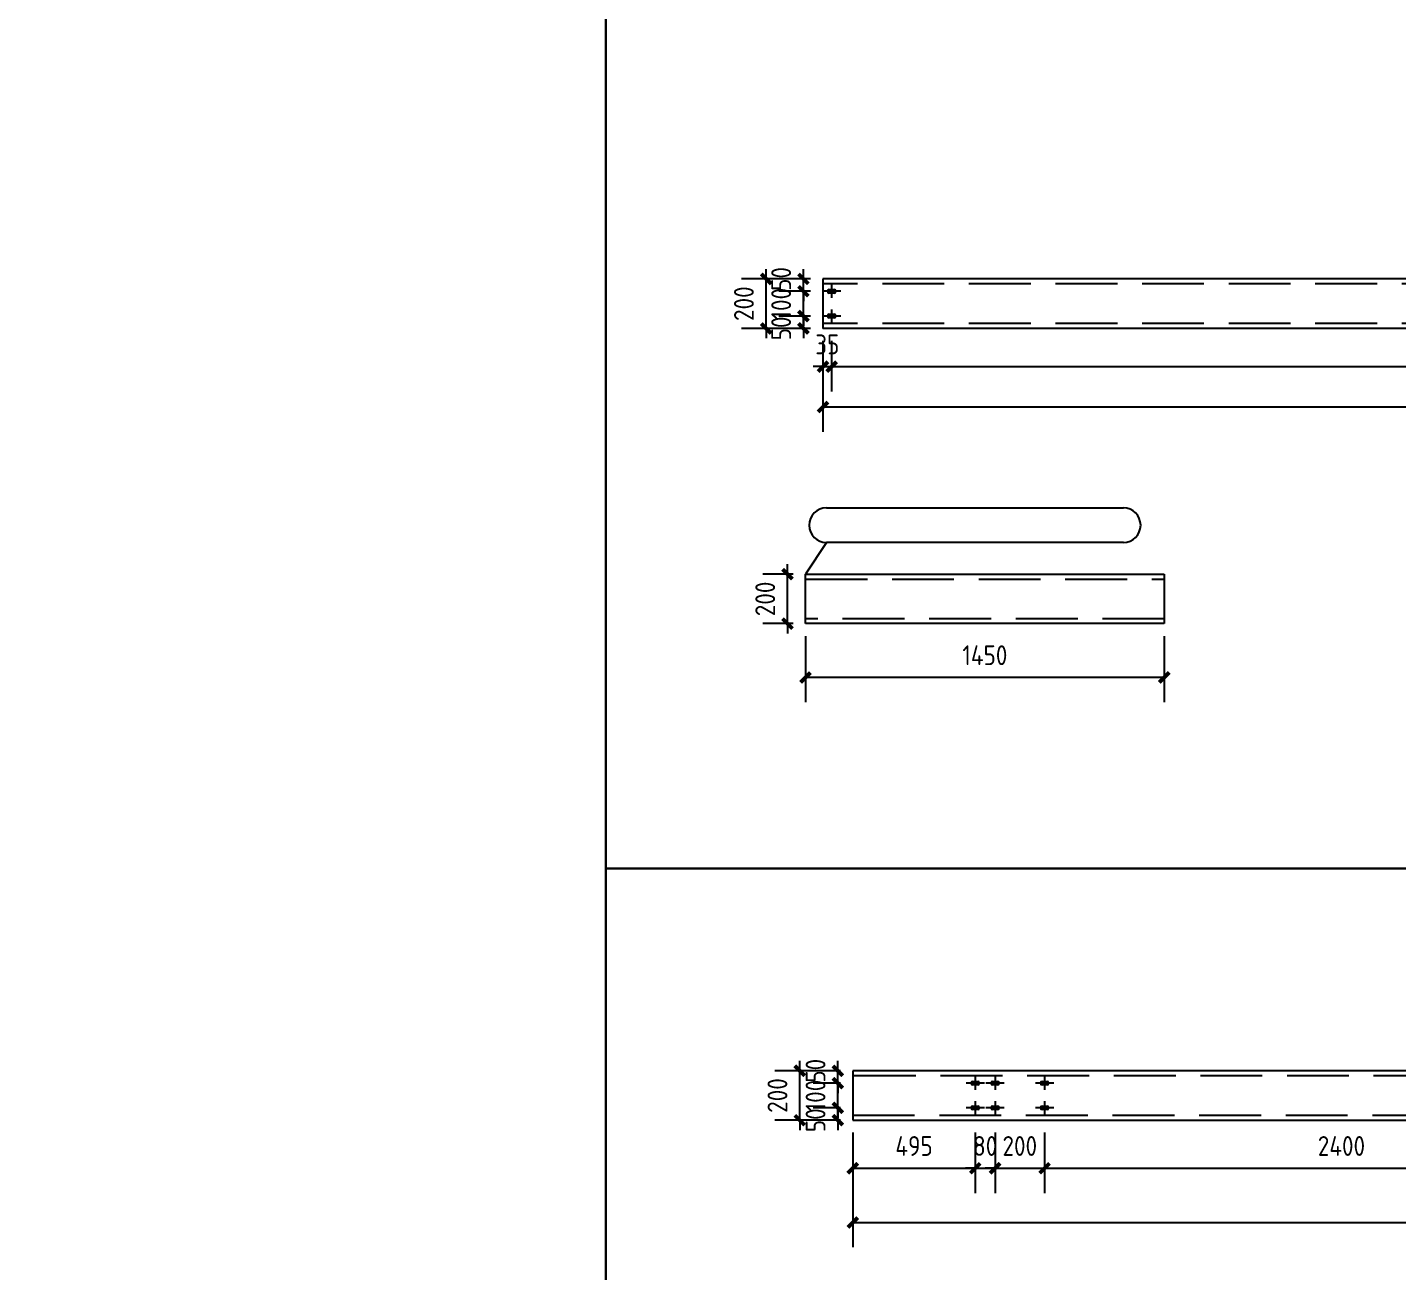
# Model space of a CAD drawing. Extents: x 411778 to 673094, y -11605 to 324395.
# Drawn here: x 650051 to 655589, y 58166 to 63193 of the extents above; entities that cross this region are included whole.
import ezdxf

# ---------------------------------------------------------------- set-up
doc = ezdxf.new("R2010")
doc.units = 0
doc.header["$LTSCALE"] = 1000
doc.header["$MEASUREMENT"] = 0
doc.linetypes.add('DASH', pattern=[0.35, 0.25, -0.1])
doc.styles.get("Standard").update_dxf_attribs({"font": 'gbenor.shx', "bigfont": 'gbcbig.shx'})
doc.dimstyles.get("Standard").update_dxf_attribs({"dimscale": 100, "dimtxt": 3.5, "dimasz": 1, "dimexe": 2.5, "dimexo": 3, "dimgap": 1.5, "dimtad": 1, "dimdec": 0, "dimzin": 0, "dimdsep": 46, "dimtxsty": 'Standard', "dimblk": 'ARCHTICK', "dimcen": 0.09, "dimadec": 0, "dimazin": 0, "dimtfac": 1, "dimtdec": 0, "dimtix": 1, "dimtmove": 2, "dimatfit": 3, "dimfxl": 1, "dimtolj": 1, "dimtzin": 0, "dimarcsym": 0})

# ---------------------------------------------------------------- blocks, each defined once
blk = doc.blocks.new('_ArchTick')
at = {"color": 0, "linetype": 'ByBlock', "const_width": 0.4}
blk.add_lwpolyline([(-0.5, -0.5), (0.5, 0.5)], dxfattribs=at)
blk = doc.blocks.new('*D1949')
at = {"color": 3, "lineweight": -2}
for p, q in [((653266.5, 61927), (653266.5, 61559.5)), ((660756.5, 61927), (660756.5, 61559.5)), ((653266.5, 61659.5), (660756.5, 61659.5))]:
    blk.add_line(p, q, dxfattribs=at)
at = {"layer": 'Defpoints', "color": 0}
for p in [(653266.5, 61977), (660756.5, 61977), (660756.5, 61659.5)]:
    blk.add_point(p, dxfattribs=at)
at = {"color": 3, "lineweight": -2, "xscale": 40, "yscale": 40, "zscale": 40, "rotation": 180}
blk.add_blockref('_ArchTick', (653266.5, 61659.5), dxfattribs=at)
at = {"color": 3, "lineweight": -2, "xscale": 40, "yscale": 40, "zscale": 40}
blk.add_blockref('_ArchTick', (660756.5, 61659.5), dxfattribs=at)
at = {"color": 0, "insert": (657011.5, 61749.5), "char_height": 80, "attachment_point": 5}
blk.add_mtext('\\A1;7490', dxfattribs=at)
blk = doc.blocks.new('*D1976')
at = {"color": 3, "lineweight": -2}
for p, q in [((653387, 58727.5), (653387, 58264.5)), ((659592, 58727.5), (659592, 58264.5)), ((653387, 58364.5), (659592, 58364.5))]:
    blk.add_line(p, q, dxfattribs=at)
at = {"layer": 'Defpoints', "color": 0}
for p in [(653387, 58777.5), (659592, 58777.5), (659592, 58364.5)]:
    blk.add_point(p, dxfattribs=at)
at = {"color": 3, "lineweight": -2, "xscale": 40, "yscale": 40, "zscale": 40, "rotation": 180}
blk.add_blockref('_ArchTick', (653387, 58364.5), dxfattribs=at)
at = {"color": 3, "lineweight": -2, "xscale": 40, "yscale": 40, "zscale": 40}
blk.add_blockref('_ArchTick', (659592, 58364.5), dxfattribs=at)
at = {"color": 0, "insert": (656489.5, 58454.5), "char_height": 80, "attachment_point": 5}
blk.add_mtext('\\A1;6205', dxfattribs=at)
blk = doc.blocks.new('*D2080')
at = {"color": 3, "lineweight": -2}
for p, q in [((653216.5, 62027), (653087.5, 62027)), ((653187.5, 62027), (653187.5, 62067)), ((653187.5, 61977), (653187.5, 62027)), ((653216.5, 61977), (653087.5, 61977)), ((653187.5, 61977), (653187.5, 61937))]:
    blk.add_line(p, q, dxfattribs=at)
at = {"layer": 'Defpoints', "color": 0}
for p in [(653187.5, 62027), (653266.5, 62027), (653266.5, 61977)]:
    blk.add_point(p, dxfattribs=at)
at = {"color": 3, "lineweight": -2, "xscale": 40, "yscale": 40, "zscale": 40}
for p, rotation in [((653187.5, 62027), 270), ((653187.5, 61977), 90)]:
    blk.add_blockref('_ArchTick', p, dxfattribs=dict(at, rotation=rotation))
at = {"color": 0, "insert": (653097.5, 61977), "char_height": 80, "attachment_point": 5, "rotation": 90}
blk.add_mtext('\\A1;50', dxfattribs=at)
blk = doc.blocks.new('*D2081')
at = {"color": 3, "lineweight": -2}
for p, q in [((653187.5, 62127), (653187.5, 62167)), ((653216.5, 62127), (653087.5, 62127)), ((653187.5, 62027), (653187.5, 62127)), ((653216.5, 62027), (653087.5, 62027)), ((653187.5, 62027), (653187.5, 61987))]:
    blk.add_line(p, q, dxfattribs=at)
at = {"layer": 'Defpoints', "color": 0}
for p in [(653187.5, 62127), (653266.5, 62127), (653266.5, 62027)]:
    blk.add_point(p, dxfattribs=at)
at = {"color": 3, "lineweight": -2, "xscale": 40, "yscale": 40, "zscale": 40}
for p, rotation in [((653187.5, 62127), 270), ((653187.5, 62027), 90)]:
    blk.add_blockref('_ArchTick', p, dxfattribs=dict(at, rotation=rotation))
at = {"color": 0, "insert": (653097.5, 62077), "char_height": 80, "attachment_point": 5, "rotation": 90}
blk.add_mtext('\\A1;100', dxfattribs=at)
blk = doc.blocks.new('*D2082')
at = {"color": 3, "lineweight": -2}
for p, q in [((653187.5, 62177), (653187.5, 62217)), ((653216.5, 62177), (653087.5, 62177)), ((653187.5, 62127), (653187.5, 62177)), ((653216.5, 62127), (653087.5, 62127)), ((653187.5, 62127), (653187.5, 62087))]:
    blk.add_line(p, q, dxfattribs=at)
at = {"layer": 'Defpoints', "color": 0}
for p in [(653187.5, 62177), (653266.5, 62177), (653266.5, 62127)]:
    blk.add_point(p, dxfattribs=at)
at = {"color": 3, "lineweight": -2, "xscale": 40, "yscale": 40, "zscale": 40}
for p, rotation in [((653187.5, 62177), 270), ((653187.5, 62127), 90)]:
    blk.add_blockref('_ArchTick', p, dxfattribs=dict(at, rotation=rotation))
at = {"color": 0, "insert": (653097.5, 62177), "char_height": 80, "attachment_point": 5, "rotation": 90}
blk.add_mtext('\\A1;50', dxfattribs=at)
blk = doc.blocks.new('*D2083')
at = {"color": 3, "lineweight": -2}
for p, q in [((653037, 62177), (653037, 62217)), ((653216.5, 62177), (652937, 62177)), ((653037, 61977), (653037, 62177)), ((653216.5, 61977), (652937, 61977)), ((653037, 61977), (653037, 61937))]:
    blk.add_line(p, q, dxfattribs=at)
at = {"layer": 'Defpoints', "color": 0}
for p in [(653037, 62177), (653266.5, 62177), (653266.5, 61977)]:
    blk.add_point(p, dxfattribs=at)
at = {"color": 3, "lineweight": -2, "xscale": 40, "yscale": 40, "zscale": 40}
for p, rotation in [((653037, 62177), 270), ((653037, 61977), 90)]:
    blk.add_blockref('_ArchTick', p, dxfattribs=dict(at, rotation=rotation))
at = {"color": 0, "insert": (652947, 62077), "char_height": 80, "attachment_point": 5, "rotation": 90}
blk.add_mtext('\\A1;200', dxfattribs=at)
blk = doc.blocks.new('*D2084')
at = {"color": 3, "lineweight": -2}
for p, q in [((653266.5, 61927), (653266.5, 61722.5)), ((653301.5, 61927), (653301.5, 61722.5)), ((653266.5, 61822.5), (653226.5, 61822.5)), ((653266.5, 61822.5), (653301.5, 61822.5)), ((653301.5, 61822.5), (653341.5, 61822.5))]:
    blk.add_line(p, q, dxfattribs=at)
at = {"layer": 'Defpoints', "color": 0}
for p in [(653266.5, 61977), (653301.5, 61977), (653301.5, 61822.5)]:
    blk.add_point(p, dxfattribs=at)
at = {"color": 3, "lineweight": -2, "xscale": 40, "yscale": 40, "zscale": 40}
blk.add_blockref('_ArchTick', (653266.5, 61822.5), dxfattribs=at)
at = {"color": 3, "lineweight": -2, "xscale": 40, "yscale": 40, "zscale": 40, "rotation": 180}
blk.add_blockref('_ArchTick', (653301.5, 61822.5), dxfattribs=at)
at = {"color": 0, "insert": (653284, 61912.5), "char_height": 80, "attachment_point": 5}
blk.add_mtext('\\A1;35', dxfattribs=at)
blk = doc.blocks.new('*D2085')
at = {"color": 3, "lineweight": -2}
for p, q in [((653301.5, 61927), (653301.5, 61722.5)), ((660721.5, 61927), (660721.5, 61722.5)), ((653301.5, 61822.5), (660721.5, 61822.5))]:
    blk.add_line(p, q, dxfattribs=at)
at = {"layer": 'Defpoints', "color": 0}
for p in [(653301.5, 61977), (660721.5, 61977), (660721.5, 61822.5)]:
    blk.add_point(p, dxfattribs=at)
at = {"color": 3, "lineweight": -2, "xscale": 40, "yscale": 40, "zscale": 40, "rotation": 180}
blk.add_blockref('_ArchTick', (653301.5, 61822.5), dxfattribs=at)
at = {"color": 3, "lineweight": -2, "xscale": 40, "yscale": 40, "zscale": 40}
blk.add_blockref('_ArchTick', (660721.5, 61822.5), dxfattribs=at)
at = {"color": 0, "insert": (657011.5, 61912.5), "char_height": 80, "attachment_point": 5}
blk.add_mtext('\\A1;7420', dxfattribs=at)
blk = doc.blocks.new('*D2112')
at = {"color": 3, "lineweight": -2}
for p, q in [((653337, 58827.5), (653226.5, 58827.5)), ((653326.5, 58827.5), (653326.5, 58867.5)), ((653326.5, 58777.5), (653326.5, 58827.5)), ((653337, 58777.5), (653226.5, 58777.5)), ((653326.5, 58777.5), (653326.5, 58737.5))]:
    blk.add_line(p, q, dxfattribs=at)
at = {"layer": 'Defpoints', "color": 0}
for p in [(653326.5, 58827.5), (653387, 58827.5), (653387, 58777.5)]:
    blk.add_point(p, dxfattribs=at)
at = {"color": 3, "lineweight": -2, "xscale": 40, "yscale": 40, "zscale": 40}
for p, rotation in [((653326.5, 58827.5), 270), ((653326.5, 58777.5), 90)]:
    blk.add_blockref('_ArchTick', p, dxfattribs=dict(at, rotation=rotation))
at = {"color": 0, "insert": (653236.5, 58777.5), "char_height": 80, "attachment_point": 5, "rotation": 90}
blk.add_mtext('\\A1;50', dxfattribs=at)
blk = doc.blocks.new('*D2113')
at = {"color": 3, "lineweight": -2}
for p, q in [((653337, 58927.5), (653226.5, 58927.5)), ((653326.5, 58927.5), (653326.5, 58967.5)), ((653326.5, 58827.5), (653326.5, 58927.5)), ((653337, 58827.5), (653226.5, 58827.5)), ((653326.5, 58827.5), (653326.5, 58787.5))]:
    blk.add_line(p, q, dxfattribs=at)
at = {"layer": 'Defpoints', "color": 0}
for p in [(653326.5, 58927.5), (653387, 58927.5), (653387, 58827.5)]:
    blk.add_point(p, dxfattribs=at)
at = {"color": 3, "lineweight": -2, "xscale": 40, "yscale": 40, "zscale": 40}
for p, rotation in [((653326.5, 58927.5), 270), ((653326.5, 58827.5), 90)]:
    blk.add_blockref('_ArchTick', p, dxfattribs=dict(at, rotation=rotation))
at = {"color": 0, "insert": (653236.5, 58877.5), "char_height": 80, "attachment_point": 5, "rotation": 90}
blk.add_mtext('\\A1;100', dxfattribs=at)
blk = doc.blocks.new('*D2114')
at = {"color": 3, "lineweight": -2}
for p, q in [((653326.5, 58977.5), (653326.5, 59017.5)), ((653337, 58977.5), (653226.5, 58977.5)), ((653337, 58927.5), (653226.5, 58927.5)), ((653326.5, 58927.5), (653326.5, 58977.5)), ((653326.5, 58927.5), (653326.5, 58887.5))]:
    blk.add_line(p, q, dxfattribs=at)
at = {"layer": 'Defpoints', "color": 0}
for p in [(653326.5, 58977.5), (653387, 58977.5), (653387, 58927.5)]:
    blk.add_point(p, dxfattribs=at)
at = {"color": 3, "lineweight": -2, "xscale": 40, "yscale": 40, "zscale": 40}
for p, rotation in [((653326.5, 58977.5), 270), ((653326.5, 58927.5), 90)]:
    blk.add_blockref('_ArchTick', p, dxfattribs=dict(at, rotation=rotation))
at = {"color": 0, "insert": (653236.5, 58977.5), "char_height": 80, "attachment_point": 5, "rotation": 90}
blk.add_mtext('\\A1;50', dxfattribs=at)
blk = doc.blocks.new('*D2115')
at = {"color": 3, "lineweight": -2}
for p, q in [((653172.5, 58977.5), (653172.5, 59017.5)), ((653337, 58977.5), (653072.5, 58977.5)), ((653172.5, 58777.5), (653172.5, 58977.5)), ((653337, 58777.5), (653072.5, 58777.5)), ((653172.5, 58777.5), (653172.5, 58737.5))]:
    blk.add_line(p, q, dxfattribs=at)
at = {"layer": 'Defpoints', "color": 0}
for p in [(653172.5, 58977.5), (653387, 58977.5), (653387, 58777.5)]:
    blk.add_point(p, dxfattribs=at)
at = {"color": 3, "lineweight": -2, "xscale": 40, "yscale": 40, "zscale": 40}
for p, rotation in [((653172.5, 58977.5), 270), ((653172.5, 58777.5), 90)]:
    blk.add_blockref('_ArchTick', p, dxfattribs=dict(at, rotation=rotation))
at = {"color": 0, "insert": (653082.5, 58877.5), "char_height": 80, "attachment_point": 5, "rotation": 90}
blk.add_mtext('\\A1;200', dxfattribs=at)
blk = doc.blocks.new('*D2116')
at = {"color": 3, "lineweight": -2}
for p, q in [((653387, 58727.5), (653387, 58483.5)), ((653882, 58727.5), (653882, 58483.5)), ((653387, 58583.5), (653882, 58583.5))]:
    blk.add_line(p, q, dxfattribs=at)
at = {"layer": 'Defpoints', "color": 0}
for p in [(653387, 58777.5), (653882, 58777.5), (653882, 58583.5)]:
    blk.add_point(p, dxfattribs=at)
at = {"color": 3, "lineweight": -2, "xscale": 40, "yscale": 40, "zscale": 40, "rotation": 180}
blk.add_blockref('_ArchTick', (653387, 58583.5), dxfattribs=at)
at = {"color": 3, "lineweight": -2, "xscale": 40, "yscale": 40, "zscale": 40}
blk.add_blockref('_ArchTick', (653882, 58583.5), dxfattribs=at)
at = {"color": 0, "insert": (653634.5, 58673.5), "char_height": 80, "attachment_point": 5}
blk.add_mtext('\\A1;495', dxfattribs=at)
blk = doc.blocks.new('*D2117')
at = {"color": 3, "lineweight": -2}
for p, q in [((653882, 58727.5), (653882, 58483.5)), ((653962, 58727.5), (653962, 58483.5)), ((653882, 58583.5), (653842, 58583.5)), ((653882, 58583.5), (653962, 58583.5)), ((653962, 58583.5), (654002, 58583.5))]:
    blk.add_line(p, q, dxfattribs=at)
at = {"layer": 'Defpoints', "color": 0}
for p in [(653882, 58777.5), (653962, 58777.5), (653962, 58583.5)]:
    blk.add_point(p, dxfattribs=at)
at = {"color": 3, "lineweight": -2, "xscale": 40, "yscale": 40, "zscale": 40}
blk.add_blockref('_ArchTick', (653882, 58583.5), dxfattribs=at)
at = {"color": 3, "lineweight": -2, "xscale": 40, "yscale": 40, "zscale": 40, "rotation": 180}
blk.add_blockref('_ArchTick', (653962, 58583.5), dxfattribs=at)
at = {"color": 0, "insert": (653922, 58673.5), "char_height": 80, "attachment_point": 5}
blk.add_mtext('\\A1;80', dxfattribs=at)
blk = doc.blocks.new('*D2118')
at = {"color": 3, "lineweight": -2}
for p, q in [((653962, 58727.5), (653962, 58483.5)), ((654162, 58727.5), (654162, 58483.5)), ((653962, 58583.5), (653922, 58583.5)), ((653962, 58583.5), (654162, 58583.5)), ((654162, 58583.5), (654202, 58583.5))]:
    blk.add_line(p, q, dxfattribs=at)
at = {"layer": 'Defpoints', "color": 0}
for p in [(653962, 58777.5), (654162, 58777.5), (654162, 58583.5)]:
    blk.add_point(p, dxfattribs=at)
at = {"color": 3, "lineweight": -2, "xscale": 40, "yscale": 40, "zscale": 40}
blk.add_blockref('_ArchTick', (653962, 58583.5), dxfattribs=at)
at = {"color": 3, "lineweight": -2, "xscale": 40, "yscale": 40, "zscale": 40, "rotation": 180}
blk.add_blockref('_ArchTick', (654162, 58583.5), dxfattribs=at)
at = {"color": 0, "insert": (654062, 58673.5), "char_height": 80, "attachment_point": 5}
blk.add_mtext('\\A1;200', dxfattribs=at)
blk = doc.blocks.new('*D2119')
at = {"color": 3, "lineweight": -2}
for p, q in [((654162, 58727.5), (654162, 58483.5)), ((656562, 58727.5), (656562, 58483.5)), ((654162, 58583.5), (656562, 58583.5))]:
    blk.add_line(p, q, dxfattribs=at)
at = {"layer": 'Defpoints', "color": 0}
for p in [(654162, 58777.5), (656562, 58777.5), (656562, 58583.5)]:
    blk.add_point(p, dxfattribs=at)
at = {"color": 3, "lineweight": -2, "xscale": 40, "yscale": 40, "zscale": 40, "rotation": 180}
blk.add_blockref('_ArchTick', (654162, 58583.5), dxfattribs=at)
at = {"color": 3, "lineweight": -2, "xscale": 40, "yscale": 40, "zscale": 40}
blk.add_blockref('_ArchTick', (656562, 58583.5), dxfattribs=at)
at = {"color": 0, "insert": (655362, 58673.5), "char_height": 80, "attachment_point": 5}
blk.add_mtext('\\A1;2400', dxfattribs=at)
blk = doc.blocks.new('*D3431')
at = {"color": 3, "lineweight": -2}
for p, q in [((653196, 60734), (653196, 60466.5)), ((654646, 60734), (654646, 60466.5)), ((654646, 60566.5), (653196, 60566.5))]:
    blk.add_line(p, q, dxfattribs=at)
at = {"layer": 'Defpoints', "color": 0}
for p in [(653196, 60784), (654646, 60784), (653196, 60566.5)]:
    blk.add_point(p, dxfattribs=at)
at = {"color": 3, "lineweight": -2, "xscale": 40, "yscale": 40, "zscale": 40, "rotation": 180}
blk.add_blockref('_ArchTick', (653196, 60566.5), dxfattribs=at)
at = {"color": 3, "lineweight": -2, "xscale": 40, "yscale": 40, "zscale": 40}
blk.add_blockref('_ArchTick', (654646, 60566.5), dxfattribs=at)
at = {"color": 0, "insert": (653921, 60656.5), "char_height": 80, "attachment_point": 5}
blk.add_mtext('\\A1;1450', dxfattribs=at)
blk = doc.blocks.new('*D3430')
at = {"color": 3, "lineweight": -2}
for p, q in [((653146, 60984), (653023, 60984)), ((653123, 60984), (653123, 61024)), ((653123, 60784), (653123, 60984)), ((653146, 60784), (653023, 60784)), ((653123, 60784), (653123, 60744))]:
    blk.add_line(p, q, dxfattribs=at)
at = {"layer": 'Defpoints', "color": 0}
for p in [(653123, 60984), (653196, 60984), (653196, 60784)]:
    blk.add_point(p, dxfattribs=at)
at = {"color": 3, "lineweight": -2, "xscale": 40, "yscale": 40, "zscale": 40}
for p, rotation in [((653123, 60984), 270), ((653123, 60784), 90)]:
    blk.add_blockref('_ArchTick', p, dxfattribs=dict(at, rotation=rotation))
at = {"color": 0, "insert": (653033, 60884), "char_height": 80, "attachment_point": 5, "rotation": 90}
blk.add_mtext('\\A1;200', dxfattribs=at)

msp = doc.modelspace()

# ---------------------------------------------------------------- linework, layer by layer
for p, q in [((653266.5, 62177), (653266.5, 61977)), ((660756.5, 62177), (653266.5, 62177)), ((653301.5, 62154), (653301.5, 62100)), ((653338.5, 62127), (653264.5, 62127)), ((653291.5, 62134), (653311.5, 62134)), ((653301.5, 62127), (653291.5, 62127)), ((653311.5, 62120), (653291.5, 62120)), ((653338.5, 62027), (653264.5, 62027)), ((653291.5, 62034), (653311.5, 62034)), ((653301.5, 62027), (653291.5, 62027)), ((653301.5, 62054), (653301.5, 62000)), ((660756.5, 61977), (653266.5, 61977)), ((653311.5, 62020), (653291.5, 62020)), ((653280.6, 61251.7), (654480.6, 61251.7)), ((653280.6, 61111.7), (653196, 60984)), ((654480.6, 61111.7), (653280.6, 61111.7)), ((653196, 60984), (654646, 60984)), ((653196, 60784), (653196, 60984)), ((654646, 60984), (654646, 60784)), ((654646, 60784), (653196, 60784)), ((653387, 58977.5), (653387, 58777.5)), ((659592, 58977.5), (653387, 58977.5)), ((653919, 58927.5), (653845, 58927.5)), ((653872, 58934.5), (653892, 58934.5)), ((653882, 58927.5), (653872, 58927.5)), ((653882, 58954.5), (653882, 58900.5)), ((653999, 58927.5), (653925, 58927.5)), ((653952, 58934.5), (653972, 58934.5)), ((653962, 58927.5), (653952, 58927.5)), ((653962, 58954.5), (653962, 58900.5)), ((654199, 58927.5), (654125, 58927.5)), ((654152, 58934.5), (654172, 58934.5)), ((654162, 58927.5), (654152, 58927.5)), ((654162, 58954.5), (654162, 58900.5)), ((653892, 58920.5), (653872, 58920.5)), ((653972, 58920.5), (653952, 58920.5)), ((654172, 58920.5), (654152, 58920.5)), ((653919, 58827.5), (653845, 58827.5)), ((653872, 58834.5), (653892, 58834.5)), ((653882, 58827.5), (653872, 58827.5)), ((653892, 58820.5), (653872, 58820.5)), ((653882, 58854.5), (653882, 58800.5)), ((653999, 58827.5), (653925, 58827.5)), ((653952, 58834.5), (653972, 58834.5)), ((653962, 58827.5), (653952, 58827.5)), ((653972, 58820.5), (653952, 58820.5)), ((653962, 58854.5), (653962, 58800.5)), ((654199, 58827.5), (654125, 58827.5)), ((654152, 58834.5), (654172, 58834.5)), ((654162, 58827.5), (654152, 58827.5)), ((654172, 58820.5), (654152, 58820.5)), ((654162, 58854.5), (654162, 58800.5)), ((653387, 58777.5), (659592, 58777.5))]:
    msp.add_line(p, q)
at = {"linetype": 'DASH'}
for p, q in [((660756.5, 62157), (653266.5, 62157)), ((660756.5, 61997), (653266.5, 61997)), ((653196, 60964), (654646, 60964)), ((654646, 60804), (653196, 60804)), ((659592, 58957.5), (653387, 58957.5)), ((653387, 58797.5), (659592, 58797.5))]:
    msp.add_line(p, q, dxfattribs=at)
for points in [[(643393.5, 72395), (652389, 72395), (652389, 9395), (643393.5, 9395)], [(652389, 66095), (661299, 66095), (661299, 59795), (652389, 59795)], [(652389, 59795), (661299, 59795), (661299, 53495), (652389, 53495)]]:
    msp.add_lwpolyline(points, close=True)
for centre, radius, start, end in [((653291.5, 62127), 7, 90, 270), ((653311.5, 62127), 7, 270, 90), ((653291.5, 62027), 7, 90, 270), ((653311.5, 62027), 7, 270, 90), ((653280.6, 61181.7), 70, 90, 270), ((654480.6, 61181.7), 70, 270, 90), ((653872, 58927.5), 7, 90, 270), ((653892, 58927.5), 7, 270, 90), ((653952, 58927.5), 7, 90, 270), ((653972, 58927.5), 7, 270, 90), ((654152, 58927.5), 7, 90, 270), ((654172, 58927.5), 7, 270, 90), ((653872, 58827.5), 7, 90, 270), ((653892, 58827.5), 7, 270, 90), ((653952, 58827.5), 7, 90, 270), ((653972, 58827.5), 7, 270, 90), ((654152, 58827.5), 7, 90, 270), ((654172, 58827.5), 7, 270, 90)]:
    msp.add_arc(centre, radius, start, end)

# ---------------------------------------------------------------- dimensions: what is measured, and where the dimension line sits
for p1, p2, distance, picture, middle in [((653266.5, 61977), (653266.5, 62177), 229.5, '*D2083', (652947, 62077)), ((653266.5, 61977), (660756.5, 61977), -317.5, '*D1949', (657011.5, 61749.5)), ((653196, 60784), (653196, 60984), 73, '*D3430', (653033, 60884)), ((654646, 60784), (653196, 60784), 217.5, '*D3431', (653921, 60656.5)), ((653387, 58777.5), (653387, 58977.5), 214.5, '*D2115', (653082.5, 58877.5)), ((653387, 58777.5), (659592, 58777.5), -413, '*D1976', (656489.5, 58454.5))]:
    dim = msp.add_aligned_dim(p1=p1, p2=p2, distance=distance, dimstyle='Standard', override={"dimtxt": 0.8, "dimasz": 0.4, "dimexe": 1, "dimexo": 0.5, "dimgap": 0.5, "dimclrd": 3, "dimclre": 3})
    dim.commit()
    dim.dimension.update_dxf_attribs({"geometry": picture, "text_midpoint": middle})
for base, p1, p2, picture, middle in [((653187.5, 62177), (653266.5, 62127), (653266.5, 62177), '*D2082', (653097.5, 62177)), ((653187.5, 62027), (653266.5, 61977), (653266.5, 62027), '*D2080', (653097.5, 61977)), ((653326.5, 58977.5), (653387, 58927.5), (653387, 58977.5), '*D2114', (653236.5, 58977.5)), ((653326.5, 58827.5), (653387, 58777.5), (653387, 58827.5), '*D2112', (653236.5, 58777.5))]:
    dim = msp.add_linear_dim(base=base, p1=p1, p2=p2, angle=90, dimstyle='Standard', override={"dimtxt": 0.8, "dimasz": 0.4, "dimexe": 1, "dimexo": 0.5, "dimgap": 0.5, "dimclrd": 3, "dimclre": 3})
    dim.commit()
    dim.dimension.update_dxf_attribs({"geometry": picture, "text_midpoint": middle, "dimtype": 160})
for base, p1, p2, picture, middle in [((653187.5, 62127), (653266.5, 62027), (653266.5, 62127), '*D2081', (653097.5, 62077)), ((653326.5, 58927.5), (653387, 58827.5), (653387, 58927.5), '*D2113', (653236.5, 58877.5))]:
    dim = msp.add_linear_dim(base=base, p1=p1, p2=p2, angle=90, dimstyle='Standard', override={"dimtxt": 0.8, "dimasz": 0.4, "dimexe": 1, "dimexo": 0.5, "dimgap": 0.5, "dimclrd": 3, "dimclre": 3})
    dim.commit()
    dim.dimension.update_dxf_attribs({"geometry": picture, "text_midpoint": middle})
for base, p1, p2, picture, middle in [((653301.5, 61822.5), (653266.5, 61977), (653301.5, 61977), '*D2084', (653284, 61912.5)), ((660721.5, 61822.5), (653301.5, 61977), (660721.5, 61977), '*D2085', (657011.5, 61912.5)), ((653882, 58583.5), (653387, 58777.5), (653882, 58777.5), '*D2116', (653634.5, 58673.5)), ((653962, 58583.5), (653882, 58777.5), (653962, 58777.5), '*D2117', (653922, 58673.5)), ((654162, 58583.5), (653962, 58777.5), (654162, 58777.5), '*D2118', (654062, 58673.5)), ((656562, 58583.5), (654162, 58777.5), (656562, 58777.5), '*D2119', (655362, 58673.5))]:
    dim = msp.add_linear_dim(base=base, p1=p1, p2=p2, dimstyle='Standard', override={"dimtxt": 0.8, "dimasz": 0.4, "dimexe": 1, "dimexo": 0.5, "dimgap": 0.5, "dimclrd": 3, "dimclre": 3})
    dim.commit()
    dim.dimension.update_dxf_attribs({"geometry": picture, "text_midpoint": middle})

doc.saveas('drawing.dxf')
